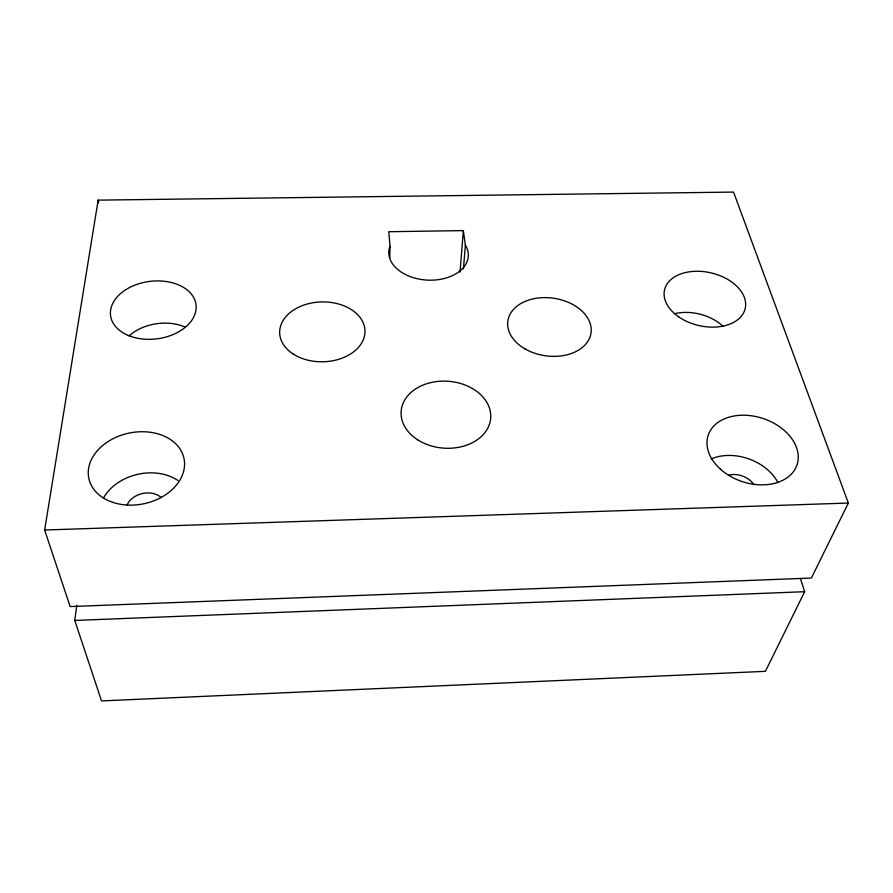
<?xml version="1.0" encoding="UTF-8"?>
<svg xmlns="http://www.w3.org/2000/svg" width="893" height="893" viewBox="0 0 893 893"><rect width="100%" height="100%" fill="white"/><g stroke="black" fill="none" stroke-linecap="round" stroke-linejoin="round"><path stroke-width="1.34" d="M389.783 257.564L390.04 246.401L388.79 231.722L463.344 230.606L465.365 245.207L463.422 268.826M460.04 272.153L463.344 230.606M800.396 578.463L804.649 591.702L765.413 671.324L101.545 700.916L74.755 620.445L76.798 605.253M44.65 530.018L98.163 200.132L733.544 192.084L848.35 503.049L811.38 578.05L70.145 606.581L44.65 530.018L848.35 503.049M390.04 246.401L389.672 247.071A39.805 26.332 3.2 0 0 431.386 280.179A39.805 26.332 3.2 0 0 465.867 245.854L465.365 245.207M74.755 620.445L804.649 591.702M98.163 200.132L98.732 202.845M711.152 458.913A44.996 32.874 19.2 0 1 777.915 482.577M728.71 475.154A19.188 14.009 19.2 0 1 753.915 484.687M674.851 313.644A39.951 26.969 13.5 0 1 723.33 326.604M129.195 335.813A41.525 28.788 -7.8 0 1 185.297 327.162M127.141 504.858A19.892 15.17 -12.8 0 1 142.657 493.483A19.892 15.17 -12.8 0 1 161.309 497.613M103.421 498.093A46.659 35.586 -12.8 0 1 177.997 480.534M293.317 354.108A42.663 29.927 -1.2 0 0 363.92 338.067A42.663 29.927 -1.2 0 0 309.726 303.386A42.663 29.927 -1.2 0 0 293.317 354.108M720.495 469.216A46.804 33.22 18.4 0 0 796.757 465.577A46.804 33.22 18.4 0 0 740.621 415.278A46.804 33.22 18.4 0 0 720.495 469.216M524.905 348.828A42.027 29.067 8.2 0 0 591.01 333.111A42.027 29.067 8.2 0 0 532.384 299.043A42.027 29.067 8.2 0 0 524.905 348.828M417.701 439.825A44.907 33.51 4.4 0 0 490.212 421.451A44.907 33.51 4.4 0 0 429.857 382.829A44.907 33.51 4.4 0 0 417.701 439.825M679.216 317.205A41.391 27.036 13 0 0 745.153 308.721A41.391 27.036 13 0 0 690.244 271.695A41.391 27.036 13 0 0 679.216 317.205M128.212 335.422A43.076 28.933 -7.2 0 0 195.969 310.105A43.076 28.933 -7.2 0 0 135.714 284.822A43.076 28.933 -7.2 0 0 128.212 335.422M112.786 502.346A48.602 36.088 -11.8 0 0 184.561 463.646A48.602 36.088 -11.8 0 0 111.893 439.323A48.602 36.088 -11.8 0 0 112.786 502.346"/></g></svg>
